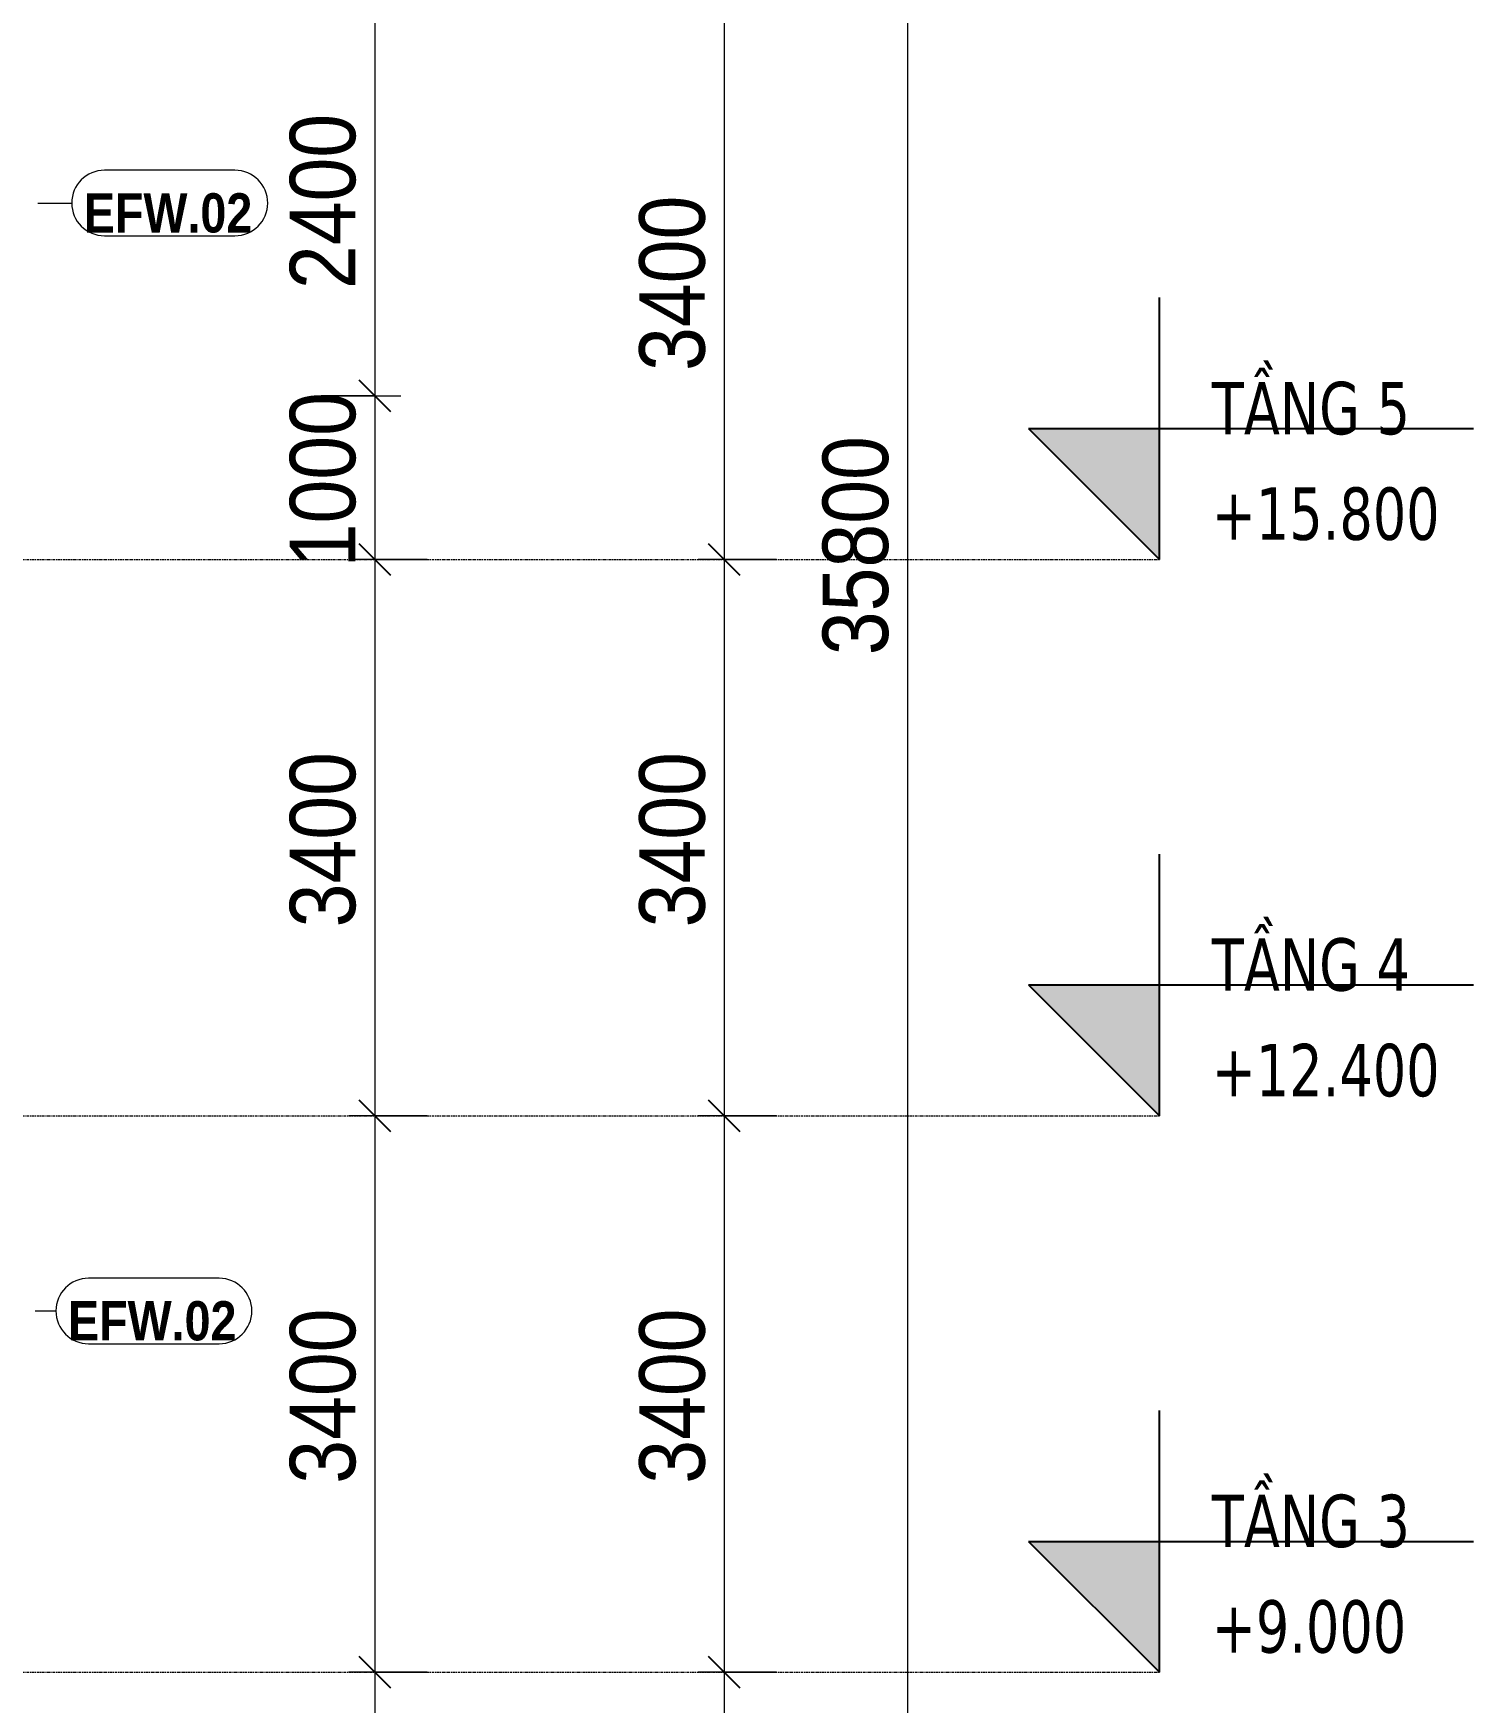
# Model space of a CAD drawing. Header units: millimetres. Extents: x 26124 to 258712, y -8723 to 35400.
# Drawn here: x 248108 to 256907, y 8815 to 19015 of the extents above; entities that cross this region are included whole.
import ezdxf

# ---------------------------------------------------------------- set-up
doc = ezdxf.new("R2010")
doc.units = ezdxf.units.MM
doc.linetypes.add('Centre', pattern=[31.75, 6.35, -4.7625, 15.875, -4.7625])
for name, color, linetype, lineweight in [('A-ANNO-DIMS', 211, 'Continuous', 9), ('A-ANNO-DIMS-160', 211, 'Continuous', 9), ('A-FLOR-LEVL', 51, 'Continuous', 9), ('A-FLOR-LEVL-1', 51, 'Continuous', 25), ('A-FLOR-LEVL-2', 51, 'Centre', 9), ('A-WALL-IDEN', 211, 'Continuous', 9)]:
    doc.layers.add(name, color=color, linetype=linetype, lineweight=lineweight)
doc.styles.add('Arial_B', font='arialbd.ttf', dxfattribs={"width": 0.85, "height": 240})
doc.styles.add('Tahoma_B', font='tahomabd.ttf', dxfattribs={"width": 0.85, "height": 320})
doc.styles.add('UTM Avo', font='', dxfattribs={"width": 0.9, "height": 400})
doc.styles.get('UTM Avo').set_extended_font_data('UTM Avo')
doc.dimstyles.new('1_Dim_chi_tiet_2_5', dxfattribs={"dimscale": 304.8, "dimtxt": 399.720379, "dimasz": 0.629921, "dimexe": 0.524934, "dimexo": 0.0625, "dimgap": 0.052493, "dimtad": 1, "dimdec": 0, "dimrnd": 5, "dimzin": 0, "dimdsep": 46, "dimtxsty": 'UTM Avo', "dimblk1": 'OBLIQUE', "dimblk2": 'OBLIQUE', "dimsah": 1, "dimcen": 0.09, "dimdle": 0.524934, "dimazin": 0, "dimtfac": 1, "dimtdec": 4, "dimtix": 1, "dimtmove": 0, "dimatfit": 3, "dimfxl": 1.049869, "dimfxlon": 1, "dimtvp": 1, "dimtolj": 1, "dimtzin": 0, "dimarcsym": 2})

# ---------------------------------------------------------------- blocks, each defined once
blk = doc.blocks.new('Level - CAO ĐỘ LEVEL-350587-TKCS_MẶT CẮT 4')
at = {"layer": 'A-FLOR-LEVL'}
blk.add_hatch(color=256, dxfattribs=at).paths.add_polyline_path([(134152.564287, 3000), (134152.564287, 2200), (133352.564287, 3000)])
at = {"layer": 'A-FLOR-LEVL-1'}
for p, q in [((134152.564287, 2200), (134152.564287, 3800)), ((133352.564287, 3000), (134152.564287, 2200)), ((133352.564287, 3000), (136072.564287, 3000))]:
    blk.add_line(p, q, dxfattribs=at)
blk = doc.blocks.new('DIMBLOCK115-TKCS_MẶT CẮT 4')
at = {"layer": 'A-ANNO-DIMS-160', "lineweight": 25}
for p, q in [((252329, 19200), (252233, 19296)), ((252329, 19200), (252425, 19104)), ((252329, 15800), (252233, 15896)), ((252329, 15800), (252425, 15704))]:
    blk.add_line(p, q, dxfattribs=at)
at = {"layer": 'A-ANNO-DIMS-160'}
for p, q in [((252649, 19200), (252169, 19200)), ((252329, 19200), (252329, 15800)), ((252329, 19200), (252649, 19200)), ((252649, 15800), (252169, 15800)), ((252329, 15800), (252649, 15800))]:
    blk.add_line(p, q, dxfattribs=at)
at = {"layer": 'A-ANNO-DIMS-160', "color": 0, "insert": (251810, 16952), "char_height": 400, "width": 1314.64, "attachment_point": 1, "rotation": 90, "line_spacing_factor": 1.110334, "style": 'UTM Avo'}
blk.add_mtext('3400', dxfattribs=at)
blk = doc.blocks.new('_Oblique')
at = {"color": 0, "linetype": 'ByBlock', "lineweight": -2}
blk.add_line((-0.5, -0.5), (0.5, 0.5), dxfattribs=at)
blk = doc.blocks.new('DIMBLOCK116-TKCS_MẶT CẮT 4')
at = {"layer": 'A-ANNO-DIMS-160', "lineweight": 25}
for p, q in [((252329, 15800), (252233, 15896)), ((252329, 15800), (252425, 15704)), ((252329, 12400), (252233, 12496)), ((252329, 12400), (252425, 12304))]:
    blk.add_line(p, q, dxfattribs=at)
at = {"layer": 'A-ANNO-DIMS-160'}
for p, q in [((252649, 15800), (252169, 15800)), ((252329, 15800), (252329, 12400)), ((252329, 15800), (252649, 15800)), ((252649, 12400), (252169, 12400)), ((252329, 12400), (252649, 12400))]:
    blk.add_line(p, q, dxfattribs=at)
at = {"layer": 'A-ANNO-DIMS-160', "color": 0, "insert": (251810, 13552), "char_height": 400, "width": 1314.64, "attachment_point": 1, "rotation": 90, "line_spacing_factor": 1.110334, "style": 'UTM Avo'}
blk.add_mtext('3400', dxfattribs=at)
blk = doc.blocks.new('DIMBLOCK117-TKCS_MẶT CẮT 4')
at = {"layer": 'A-ANNO-DIMS-160', "lineweight": 25}
for p, q in [((252329, 12400), (252233, 12496)), ((252329, 12400), (252425, 12304)), ((252329, 9000), (252233, 9096)), ((252329, 9000), (252425, 8904))]:
    blk.add_line(p, q, dxfattribs=at)
at = {"layer": 'A-ANNO-DIMS-160'}
for p, q in [((252649, 12400), (252169, 12400)), ((252329, 12400), (252329, 9000)), ((252329, 12400), (252649, 12400)), ((252649, 9000), (252169, 9000)), ((252329, 9000), (252649, 9000))]:
    blk.add_line(p, q, dxfattribs=at)
at = {"layer": 'A-ANNO-DIMS-160', "color": 0, "insert": (251810, 10152), "char_height": 400, "width": 1314.64, "attachment_point": 1, "rotation": 90, "line_spacing_factor": 1.110334, "style": 'UTM Avo'}
blk.add_mtext('3400', dxfattribs=at)
blk = doc.blocks.new('DIMBLOCK118-TKCS_MẶT CẮT 4')
at = {"layer": 'A-ANNO-DIMS-160', "lineweight": 25}
for p, q in [((252329, 9000), (252233, 9096)), ((252329, 9000), (252425, 8904)), ((252329, 5600), (252233, 5696)), ((252329, 5600), (252425, 5504))]:
    blk.add_line(p, q, dxfattribs=at)
at = {"layer": 'A-ANNO-DIMS-160'}
for p, q in [((252649, 9000), (252169, 9000)), ((252329, 9000), (252329, 5600)), ((252329, 9000), (252649, 9000)), ((252649, 5600), (252169, 5600)), ((252329, 5600), (252649, 5600))]:
    blk.add_line(p, q, dxfattribs=at)
at = {"layer": 'A-ANNO-DIMS-160', "color": 0, "insert": (251810, 6752), "char_height": 400, "width": 1314.64, "attachment_point": 1, "rotation": 90, "line_spacing_factor": 1.110334, "style": 'UTM Avo'}
blk.add_mtext('3400', dxfattribs=at)
blk = doc.blocks.new('DIMBLOCK122-TKCS_MẶT CẮT 4')
at = {"layer": 'A-ANNO-DIMS-160', "lineweight": 25}
for p, q in [((253449, 33800), (253353, 33896)), ((253449, 33800), (253545, 33704)), ((253449, -2000), (253353, -1904)), ((253449, -2000), (253545, -2096))]:
    blk.add_line(p, q, dxfattribs=at)
at = {"layer": 'A-ANNO-DIMS-160'}
for p, q in [((253449, 33960), (253449, -2160)), ((253769, 33800), (253289, 33800)), ((253449, 33800), (253769, 33800)), ((253129, -2000), (253609, -2000)), ((253449, -2000), (253129, -2000))]:
    blk.add_line(p, q, dxfattribs=at)
at = {"layer": 'A-ANNO-DIMS-160', "color": 0, "insert": (252930, 15215), "char_height": 400, "width": 1643.29, "attachment_point": 1, "rotation": 90, "line_spacing_factor": 1.110334, "style": 'UTM Avo'}
blk.add_mtext('35800', dxfattribs=at)
blk = doc.blocks.new('DIMBLOCK140-TKCS_MẶT CẮT 4')
at = {"layer": 'A-ANNO-DIMS-160', "lineweight": 25}
for p, q in [((250194, 19200), (250098, 19296)), ((250194, 19200), (250290, 19104)), ((250194, 16800), (250098, 16896)), ((250194, 16800), (250290, 16704))]:
    blk.add_line(p, q, dxfattribs=at)
at = {"layer": 'A-ANNO-DIMS-160'}
for p, q in [((250514, 19200), (250034, 19200)), ((250194, 19200), (250194, 16800)), ((250194, 19200), (250514, 19200)), ((249874, 16800), (250354, 16800)), ((250194, 16800), (249874, 16800))]:
    blk.add_line(p, q, dxfattribs=at)
at = {"layer": 'A-ANNO-DIMS-160', "color": 0, "insert": (249675, 17452), "char_height": 400, "width": 1314.64, "attachment_point": 1, "rotation": 90, "line_spacing_factor": 1.110334, "style": 'UTM Avo'}
blk.add_mtext('2400', dxfattribs=at)
blk = doc.blocks.new('DIMBLOCK141-TKCS_MẶT CẮT 4')
at = {"layer": 'A-ANNO-DIMS-160', "lineweight": 25}
for p, q in [((250194, 16800), (250098, 16896)), ((250194, 16800), (250290, 16704)), ((250194, 15800), (250098, 15896)), ((250194, 15800), (250290, 15704))]:
    blk.add_line(p, q, dxfattribs=at)
at = {"layer": 'A-ANNO-DIMS-160'}
for p, q in [((249874, 16800), (250354, 16800)), ((250194, 16800), (249874, 16800)), ((250194, 16800), (250194, 15800)), ((250514, 15800), (250034, 15800)), ((250194, 15800), (250514, 15800))]:
    blk.add_line(p, q, dxfattribs=at)
at = {"layer": 'A-ANNO-DIMS-160', "color": 0, "insert": (249675, 15752), "char_height": 400, "width": 1314.64, "attachment_point": 1, "rotation": 90, "line_spacing_factor": 1.110334, "style": 'UTM Avo'}
blk.add_mtext('1000', dxfattribs=at)
blk = doc.blocks.new('DIMBLOCK142-TKCS_MẶT CẮT 4')
at = {"layer": 'A-ANNO-DIMS-160', "lineweight": 25}
for p, q in [((250194, 15800), (250098, 15896)), ((250194, 15800), (250290, 15704)), ((250194, 12400), (250098, 12496)), ((250194, 12400), (250290, 12304))]:
    blk.add_line(p, q, dxfattribs=at)
at = {"layer": 'A-ANNO-DIMS-160'}
for p, q in [((250514, 15800), (250034, 15800)), ((250194, 15800), (250194, 12400)), ((250194, 15800), (250514, 15800)), ((250514, 12400), (250034, 12400)), ((250194, 12400), (250514, 12400))]:
    blk.add_line(p, q, dxfattribs=at)
at = {"layer": 'A-ANNO-DIMS-160', "color": 0, "insert": (249675, 13552), "char_height": 400, "width": 1314.64, "attachment_point": 1, "rotation": 90, "line_spacing_factor": 1.110334, "style": 'UTM Avo'}
blk.add_mtext('3400', dxfattribs=at)
blk = doc.blocks.new('DIMBLOCK143-TKCS_MẶT CẮT 4')
at = {"layer": 'A-ANNO-DIMS-160', "lineweight": 25}
for p, q in [((250194, 12400), (250098, 12496)), ((250194, 12400), (250290, 12304)), ((250194, 9000), (250098, 9096)), ((250194, 9000), (250290, 8904))]:
    blk.add_line(p, q, dxfattribs=at)
at = {"layer": 'A-ANNO-DIMS-160'}
for p, q in [((250514, 12400), (250034, 12400)), ((250194, 12400), (250194, 9000)), ((250194, 12400), (250514, 12400)), ((250514, 9000), (250034, 9000)), ((250194, 9000), (250514, 9000))]:
    blk.add_line(p, q, dxfattribs=at)
at = {"layer": 'A-ANNO-DIMS-160', "color": 0, "insert": (249675, 10152), "char_height": 400, "width": 1314.64, "attachment_point": 1, "rotation": 90, "line_spacing_factor": 1.110334, "style": 'UTM Avo'}
blk.add_mtext('3400', dxfattribs=at)
blk = doc.blocks.new('DIMBLOCK144-TKCS_MẶT CẮT 4')
at = {"layer": 'A-ANNO-DIMS-160', "lineweight": 25}
for p, q in [((250194, 9000), (250098, 9096)), ((250194, 9000), (250290, 8904)), ((250194, 2900), (250098, 2996)), ((250194, 2900), (250290, 2804))]:
    blk.add_line(p, q, dxfattribs=at)
at = {"layer": 'A-ANNO-DIMS-160'}
for p, q in [((250514, 9000), (250034, 9000)), ((250194, 9000), (250194, 2740)), ((250194, 9000), (250514, 9000)), ((249874, 2900), (250354, 2900)), ((250194, 2900), (249874, 2900))]:
    blk.add_line(p, q, dxfattribs=at)
at = {"layer": 'A-ANNO-DIMS-160', "color": 0, "insert": (249675, 5402), "char_height": 400, "width": 1314.64, "attachment_point": 1, "rotation": 90, "line_spacing_factor": 1.110334, "style": 'UTM Avo'}
blk.add_mtext('6100', dxfattribs=at)
blk = doc.blocks.new('CTL_WALL TAG NO MARK - 10-2062273-TKCS_MẶT CẮT 4')
at = {"layer": 'A-WALL-IDEN'}
for p, q in [((80820.064287, 7375), (80022.564287, 7375)), ((80022.564287, 6975), (80820.064287, 6975))]:
    blk.add_line(p, q, dxfattribs=at)
for centre, start, end in [((80022.564287, 7175), 90, 270), ((80820.064287, 7175), 270, 90)]:
    blk.add_arc(centre, 200, start, end, dxfattribs=at)

msp = doc.modelspace()

# ---------------------------------------------------------------- linework, layer by layer
at = {"layer": 'A-FLOR-LEVL-2'}
for p, q in [((147057.6, 15800), (254987.5, 15800)), ((147057.6, 12400), (254987.5, 12400)), ((147057.6, 9000), (254987.5, 9000))]:
    msp.add_line(p, q, dxfattribs=at)
at = {"layer": 'A-WALL-IDEN'}
for p, q in [((248135.2, 17978), (248342.3, 17978)), ((248119.2, 11208), (248245.6, 11208))]:
    msp.add_line(p, q, dxfattribs=at)

# ---------------------------------------------------------------- block references
at = {"layer": 'A-FLOR-LEVL-1'}
for p in [(120834.9, 13600), (120834.9, 10200), (120834.9, 6800)]:
    msp.add_blockref('Level - CAO ĐỘ LEVEL-350587-TKCS_MẶT CẮT 4', p, dxfattribs=at)
at = {"layer": 'A-WALL-IDEN'}
for p in [(168519.7, 10803), (168423.1, 4033)]:
    msp.add_blockref('CTL_WALL TAG NO MARK - 10-2062273-TKCS_MẶT CẮT 4', p, dxfattribs=at)

# ---------------------------------------------------------------- texts
at = {"layer": 'A-FLOR-LEVL', "char_height": 320, "line_spacing_factor": 0.996129, "style": 'Tahoma_B'}
for s, insert, width, attachment_point in [('\\pt1632,3264,4896,6528,8160,9792,11424,13056,14688,16320,17952,19584,21216,22848,24480,26112,27744,29376,31008,32640,34272,35904,37536,39168,40800,42432,44064,45696,47328,48960,50592,52224;TẦNG 5', (255308.3, 16558.9), 1448.4, 7), ('\\pt680,1360,2040,2720,3400,4080,4760,5440,6120,6800,7480,8160,8840,9520,10200,10880,11560,12240,12920,13600,14280,14960,15640,16320,17000,17680,18360,19040,19720,20400,21080,21760;+15.800', (255308.3, 16240.1), 1655.12, 1), ('\\pt1632,3264,4896,6528,8160,9792,11424,13056,14688,16320,17952,19584,21216,22848,24480,26112,27744,29376,31008,32640,34272,35904,37536,39168,40800,42432,44064,45696,47328,48960,50592,52224;TẦNG 4', (255308.3, 13158.9), 1448.4, 7), ('\\pt680,1360,2040,2720,3400,4080,4760,5440,6120,6800,7480,8160,8840,9520,10200,10880,11560,12240,12920,13600,14280,14960,15640,16320,17000,17680,18360,19040,19720,20400,21080,21760;+12.400', (255308.3, 12840.1), 1655.12, 1), ('\\pt1632,3264,4896,6528,8160,9792,11424,13056,14688,16320,17952,19584,21216,22848,24480,26112,27744,29376,31008,32640,34272,35904,37536,39168,40800,42432,44064,45696,47328,48960,50592,52224;TẦNG 3', (255308.3, 9758.9), 1448.4, 7), ('\\pt680,1360,2040,2720,3400,4080,4760,5440,6120,6800,7480,8160,8840,9520,10200,10880,11560,12240,12920,13600,14280,14960,15640,16320,17000,17680,18360,19040,19720,20400,21080,21760;+9.000', (255308.3, 9440.1), 1413.04, 1)]:
    msp.add_mtext(s, dxfattribs=dict(at, insert=insert, width=width, attachment_point=attachment_point))
at = {"layer": 'A-WALL-IDEN', "char_height": 240, "width": 1062.16, "attachment_point": 5, "line_spacing_factor": 0.936439, "style": 'Arial_B'}
for insert in [(248931.1, 17916.1), (248834.4, 11146.1)]:
    msp.add_mtext('\\pt6.7992,13.6008,20.4,27.1992,34.0008,40.8,47.5992,54.4008,61.2,67.9992,74.8008,81.6,88.3992,95.2008,102,108.7992,115.6008,122.4,129.1992,136.0008,142.8,149.5992,156.4008,163.2,169.9992,176.8008,183.6,190.3992,197.2008,204,210.7992,217.6008;EFW.02', dxfattribs=dict(at, insert=insert))

# ---------------------------------------------------------------- dimensions: what is measured, and where the dimension line sits
at = {"layer": 'A-ANNO-DIMS'}
for base, p1, p2, override, picture, middle in [((253449.5, -2000), (253769.5, 33800), (253129.5, -2000), {"dimpost": '<>', "dimfxl": 35805.720213}, 'DIMBLOCK122-TKCS_MẶT CẮT 4', (253226.5, 15900)), ((250194.3, 16800), (250514.3, 19200), (249874.3, 16800), {"dimpost": '<>', "dimfxl": 2483.867951}, 'DIMBLOCK140-TKCS_MẶT CẮT 4', (249971.3, 18000)), ((252329.5, 15800), (252649.5, 19200), (252649.5, 15800), {"dimpost": '<>', "dimfxl": 3400}, 'DIMBLOCK115-TKCS_MẶT CẮT 4', (252106.5, 17500)), ((250194.3, 15800), (249874.3, 16800), (250514.3, 15800), {"dimpost": '<>', "dimfxl": 1187.265766}, 'DIMBLOCK141-TKCS_MẶT CẮT 4', (249971.3, 16300)), ((250194.3, 12400), (250514.3, 15800), (250514.3, 12400), {"dimpost": '<>', "dimfxl": 3400}, 'DIMBLOCK142-TKCS_MẶT CẮT 4', (249971.3, 14100)), ((252329.5, 12400), (252649.5, 15800), (252649.5, 12400), {"dimpost": '<>', "dimfxl": 3400}, 'DIMBLOCK116-TKCS_MẶT CẮT 4', (252106.5, 14100)), ((250194.3, 9000), (250514.3, 12400), (250514.3, 9000), {"dimpost": '<>', "dimfxl": 3400}, 'DIMBLOCK143-TKCS_MẶT CẮT 4', (249971.3, 10700)), ((252329.5, 9000), (252649.5, 12400), (252649.5, 9000), {"dimpost": '<>', "dimfxl": 3400}, 'DIMBLOCK117-TKCS_MẶT CẮT 4', (252106.5, 10700)), ((250194.3, 2900), (250514.3, 9000), (249874.3, 2900), {"dimpost": '<>', "dimfxl": 6133.481882}, 'DIMBLOCK144-TKCS_MẶT CẮT 4', (249971.3, 5950)), ((252329.5, 5600), (252649.5, 9000), (252649.5, 5600), {"dimpost": '<>', "dimfxl": 3400}, 'DIMBLOCK118-TKCS_MẶT CẮT 4', (252106.5, 7300))]:
    dim = msp.add_linear_dim(base=base, p1=p1, p2=p2, angle=90, dimstyle='1_Dim_chi_tiet_2_5', override=override, dxfattribs=at)
    dim.commit()
    dim.dimension.update_dxf_attribs({"geometry": picture, "text_midpoint": middle})

doc.saveas('drawing.dxf')
